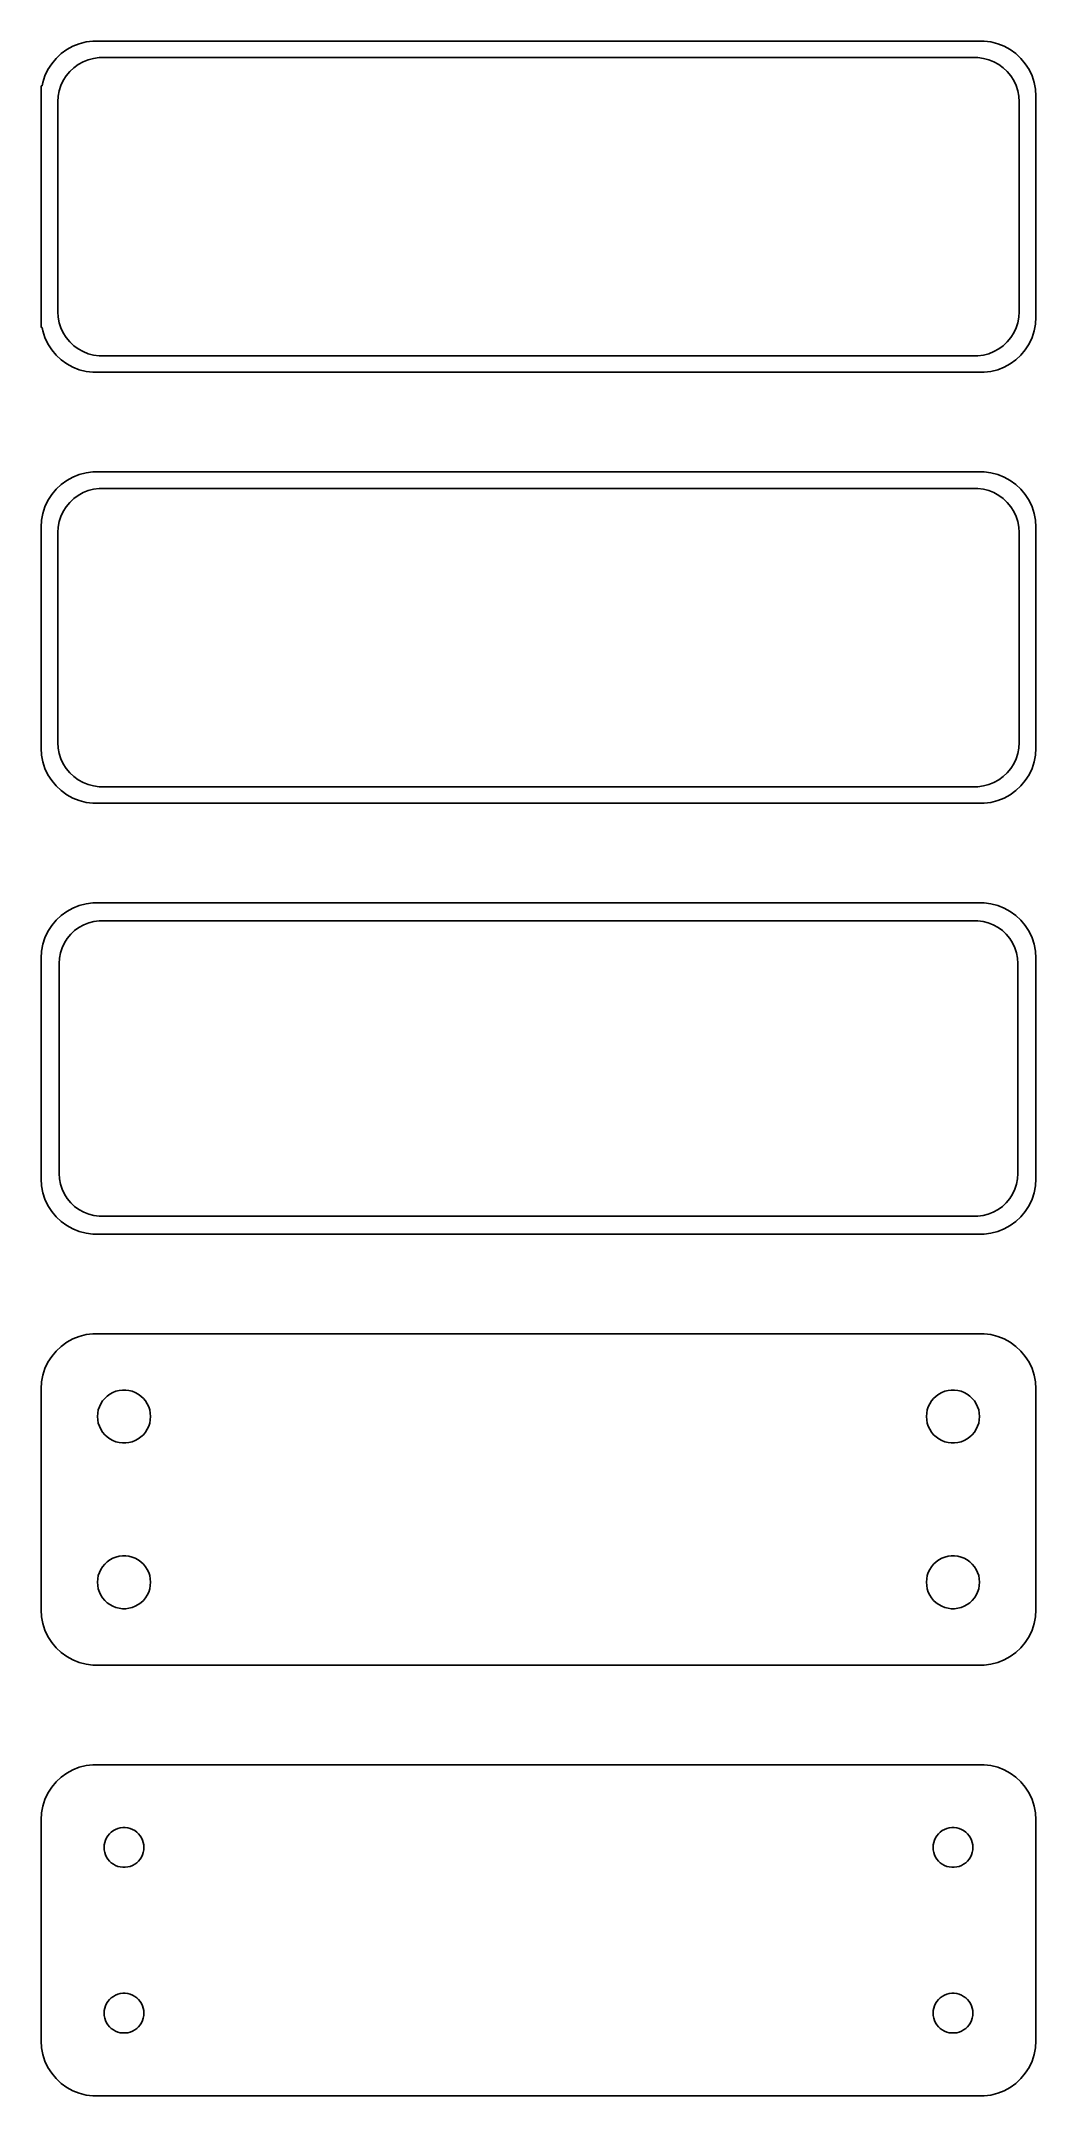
# Model space of a CAD drawing. Header units: metres. Extents: x -45 to 45, y 141 to 327.
import ezdxf

# ---------------------------------------------------------------- set-up
doc = ezdxf.new("R2010")
doc.units = ezdxf.units.M

msp = doc.modelspace()

# ---------------------------------------------------------------- linework, layer by layer
for p, q in [((-43.1871, 325.853), (-43.6448, 325.423)), ((-42.6791, 326.222), (-43.1871, 325.853)), ((-42.1289, 326.524), (-42.6791, 326.222)), ((-41.5451, 326.755), (-42.1289, 326.524)), ((-40.9369, 326.911), (-41.5451, 326.755)), ((-40.3139, 326.99), (-40.9369, 326.911)), ((40.3139, 326.99), (-40.3139, 326.99)), ((-40.2495, 325.429), (-39.7512, 325.492)), ((-39.7512, 325.492), (39.7512, 325.492)), ((39.7512, 325.492), (40.2495, 325.429)), ((40.9369, 326.911), (40.3139, 326.99)), ((41.5451, 326.755), (40.9369, 326.911)), ((42.1289, 326.524), (41.5451, 326.755)), ((42.6791, 326.222), (42.1289, 326.524)), ((43.1871, 325.853), (42.6791, 326.222)), ((43.6448, 325.423), (43.1871, 325.853)), ((-44.6489, 323.841), (-44.8429, 323.243)), ((-44.3815, 324.409), (-44.6489, 323.841)), ((-44.0451, 324.939), (-44.3815, 324.409)), ((-43.6448, 325.423), (-44.0451, 324.939)), ((-43.0052, 323.427), (-42.7361, 323.851)), ((-42.7361, 323.851), (-42.4159, 324.238)), ((-42.4159, 324.238), (-42.0497, 324.582)), ((-42.0497, 324.582), (-41.6433, 324.877)), ((-41.6433, 324.877), (-41.2031, 325.119)), ((-41.2031, 325.119), (-40.7361, 325.304)), ((-40.7361, 325.304), (-40.2495, 325.429)), ((40.2495, 325.429), (40.7361, 325.304)), ((40.7361, 325.304), (41.2031, 325.119)), ((41.2031, 325.119), (41.6433, 324.877)), ((41.6433, 324.877), (42.0497, 324.582)), ((42.0497, 324.582), (42.4159, 324.238)), ((42.4159, 324.238), (42.7361, 323.851)), ((42.7361, 323.851), (43.0052, 323.427)), ((44.0451, 324.939), (43.6448, 325.423)), ((44.3815, 324.409), (44.0451, 324.939)), ((44.6489, 323.841), (44.3815, 324.409)), ((44.8429, 323.243), (44.6489, 323.841)), ((-44.9, 322.944), (-45, 322.944)), ((-45, 322.944), (-45, 301.056)), ((-44.8429, 323.243), (-44.9, 322.944)), ((-43.5, 321.5), (-43.4685, 322.001)), ((-43.4685, 322.001), (-43.3743, 322.495)), ((-43.3743, 322.495), (-43.2191, 322.972)), ((-43.2191, 322.972), (-43.0052, 323.427)), ((43.0052, 323.427), (43.2191, 322.972)), ((43.2191, 322.972), (43.3743, 322.495)), ((43.3743, 322.495), (43.4685, 322.001)), ((43.4685, 322.001), (43.5, 321.5)), ((44.9606, 322.627), (44.8429, 323.243)), ((45, 322), (44.9606, 322.627)), ((45, 302), (45, 322)), ((-43.5, 302.5), (-43.5, 321.5)), ((43.5, 321.5), (43.5, 302.5)), ((-43.4685, 301.999), (-43.5, 302.5)), ((-43.3743, 301.505), (-43.4685, 301.999)), ((-43.2191, 301.028), (-43.3743, 301.505)), ((43.3743, 301.505), (43.2191, 301.028)), ((43.4685, 301.999), (43.3743, 301.505)), ((43.5, 302.5), (43.4685, 301.999)), ((44.8429, 300.757), (44.9606, 301.373)), ((44.9606, 301.373), (45, 302)), ((-45, 301.056), (-44.9, 301.056)), ((-44.9, 301.056), (-44.8429, 300.757)), ((-44.8429, 300.757), (-44.6489, 300.159)), ((-44.6489, 300.159), (-44.3815, 299.591)), ((-44.3815, 299.591), (-44.0451, 299.061)), ((-43.0052, 300.573), (-43.2191, 301.028)), ((-42.7361, 300.149), (-43.0052, 300.573)), ((-42.4159, 299.762), (-42.7361, 300.149)), ((-42.0497, 299.418), (-42.4159, 299.762)), ((42.4159, 299.762), (42.0497, 299.418)), ((42.7361, 300.149), (42.4159, 299.762)), ((43.0052, 300.573), (42.7361, 300.149)), ((43.2191, 301.028), (43.0052, 300.573)), ((44.0451, 299.061), (44.3815, 299.591)), ((44.3815, 299.591), (44.6489, 300.159)), ((44.6489, 300.159), (44.8429, 300.757)), ((-44.0451, 299.061), (-43.6448, 298.577)), ((-43.6448, 298.577), (-43.1871, 298.147)), ((-43.1871, 298.147), (-42.6791, 297.778)), ((-42.6791, 297.778), (-42.1289, 297.476)), ((-41.6433, 299.123), (-42.0497, 299.418)), ((-41.2031, 298.881), (-41.6433, 299.123)), ((-40.7361, 298.696), (-41.2031, 298.881)), ((-40.2495, 298.571), (-40.7361, 298.696)), ((-39.7512, 298.508), (-40.2495, 298.571)), ((39.7512, 298.508), (-39.7512, 298.508)), ((40.2495, 298.571), (39.7512, 298.508)), ((40.7361, 298.696), (40.2495, 298.571)), ((41.2031, 298.881), (40.7361, 298.696)), ((41.6433, 299.123), (41.2031, 298.881)), ((42.0497, 299.418), (41.6433, 299.123)), ((42.1289, 297.476), (42.6791, 297.778)), ((42.6791, 297.778), (43.1871, 298.147)), ((43.1871, 298.147), (43.6448, 298.577)), ((43.6448, 298.577), (44.0451, 299.061)), ((-42.1289, 297.476), (-41.5451, 297.245)), ((-41.5451, 297.245), (-40.9369, 297.089)), ((-40.9369, 297.089), (-40.3139, 297.01)), ((-40.3139, 297.01), (40.3139, 297.01)), ((40.3139, 297.01), (40.9369, 297.089)), ((40.9369, 297.089), (41.5451, 297.245)), ((41.5451, 297.245), (42.1289, 297.476)), ((-43.6448, 286.423), (-44.0451, 285.939)), ((-43.1871, 286.853), (-43.6448, 286.423)), ((-42.6791, 287.222), (-43.1871, 286.853)), ((-42.1289, 287.524), (-42.6791, 287.222)), ((-41.5451, 287.755), (-42.1289, 287.524)), ((-40.9369, 287.911), (-41.5451, 287.755)), ((-40.3139, 287.99), (-40.9369, 287.911)), ((-40.7361, 286.304), (-40.2495, 286.429)), ((40.3139, 287.99), (-40.3139, 287.99)), ((-40.2495, 286.429), (-39.7512, 286.492)), ((-39.7512, 286.492), (39.7512, 286.492)), ((39.7512, 286.492), (40.2495, 286.429)), ((40.2495, 286.429), (40.7361, 286.304)), ((40.9369, 287.911), (40.3139, 287.99)), ((41.5451, 287.755), (40.9369, 287.911)), ((42.1289, 287.524), (41.5451, 287.755)), ((42.6791, 287.222), (42.1289, 287.524)), ((43.1871, 286.853), (42.6791, 287.222)), ((43.6448, 286.423), (43.1871, 286.853)), ((44.0451, 285.939), (43.6448, 286.423)), ((-44.6489, 284.841), (-44.8429, 284.243)), ((-44.3815, 285.409), (-44.6489, 284.841)), ((-44.0451, 285.939), (-44.3815, 285.409)), ((-43.0052, 284.427), (-42.7361, 284.851)), ((-42.7361, 284.851), (-42.4159, 285.238)), ((-42.4159, 285.238), (-42.0497, 285.582)), ((-42.0497, 285.582), (-41.6433, 285.877)), ((-41.6433, 285.877), (-41.2031, 286.119)), ((-41.2031, 286.119), (-40.7361, 286.304)), ((40.7361, 286.304), (41.2031, 286.119)), ((41.2031, 286.119), (41.6433, 285.877)), ((41.6433, 285.877), (42.0497, 285.582)), ((42.0497, 285.582), (42.4159, 285.238)), ((42.4159, 285.238), (42.7361, 284.851)), ((42.7361, 284.851), (43.0052, 284.427)), ((44.3815, 285.409), (44.0451, 285.939)), ((44.6489, 284.841), (44.3815, 285.409)), ((44.8429, 284.243), (44.6489, 284.841)), ((-44.9606, 283.627), (-45, 283)), ((-45, 283), (-45, 263)), ((-44.8429, 284.243), (-44.9606, 283.627)), ((-43.5, 282.5), (-43.4685, 283.001)), ((-43.4685, 283.001), (-43.3743, 283.495)), ((-43.3743, 283.495), (-43.2191, 283.972)), ((-43.2191, 283.972), (-43.0052, 284.427)), ((43.0052, 284.427), (43.2191, 283.972)), ((43.2191, 283.972), (43.3743, 283.495)), ((43.3743, 283.495), (43.4685, 283.001)), ((43.4685, 283.001), (43.5, 282.5)), ((44.9606, 283.627), (44.8429, 284.243)), ((45, 283), (44.9606, 283.627)), ((45, 263), (45, 283)), ((-43.5, 263.5), (-43.5, 282.5)), ((43.5, 282.5), (43.5, 263.5)), ((-45, 263), (-44.9606, 262.373)), ((-44.9606, 262.373), (-44.8429, 261.757)), ((-43.4685, 262.999), (-43.5, 263.5)), ((-43.3743, 262.505), (-43.4685, 262.999)), ((-43.2191, 262.028), (-43.3743, 262.505)), ((43.3743, 262.505), (43.2191, 262.028)), ((43.4685, 262.999), (43.3743, 262.505)), ((43.5, 263.5), (43.4685, 262.999)), ((44.8429, 261.757), (44.9606, 262.373)), ((44.9606, 262.373), (45, 263)), ((-44.8429, 261.757), (-44.6489, 261.159)), ((-44.6489, 261.159), (-44.3815, 260.591)), ((-44.3815, 260.591), (-44.0451, 260.061)), ((-43.0052, 261.573), (-43.2191, 262.028)), ((-42.7361, 261.149), (-43.0052, 261.573)), ((-42.4159, 260.762), (-42.7361, 261.149)), ((-42.0497, 260.418), (-42.4159, 260.762)), ((-41.6433, 260.123), (-42.0497, 260.418)), ((42.0497, 260.418), (41.6433, 260.123)), ((42.4159, 260.762), (42.0497, 260.418)), ((42.7361, 261.149), (42.4159, 260.762)), ((43.0052, 261.573), (42.7361, 261.149)), ((43.2191, 262.028), (43.0052, 261.573)), ((44.0451, 260.061), (44.3815, 260.591)), ((44.3815, 260.591), (44.6489, 261.159)), ((44.6489, 261.159), (44.8429, 261.757)), ((-44.0451, 260.061), (-43.6448, 259.577)), ((-43.6448, 259.577), (-43.1871, 259.147)), ((-43.1871, 259.147), (-42.6791, 258.778)), ((-42.6791, 258.778), (-42.1289, 258.476)), ((-41.2031, 259.881), (-41.6433, 260.123)), ((-40.7361, 259.696), (-41.2031, 259.881)), ((-40.2495, 259.571), (-40.7361, 259.696)), ((-39.7512, 259.508), (-40.2495, 259.571)), ((39.7512, 259.508), (-39.7512, 259.508)), ((40.2495, 259.571), (39.7512, 259.508)), ((40.7361, 259.696), (40.2495, 259.571)), ((41.2031, 259.881), (40.7361, 259.696)), ((41.6433, 260.123), (41.2031, 259.881)), ((42.1289, 258.476), (42.6791, 258.778)), ((42.6791, 258.778), (43.1871, 259.147)), ((43.1871, 259.147), (43.6448, 259.577)), ((43.6448, 259.577), (44.0451, 260.061)), ((-42.1289, 258.476), (-41.5451, 258.245)), ((-41.5451, 258.245), (-40.9369, 258.089)), ((-40.9369, 258.089), (-40.3139, 258.01)), ((-40.3139, 258.01), (40.3139, 258.01)), ((40.3139, 258.01), (40.9369, 258.089)), ((40.9369, 258.089), (41.5451, 258.245)), ((41.5451, 258.245), (42.1289, 258.476)), ((-43.6448, 247.423), (-44.0451, 246.939)), ((-43.1871, 247.853), (-43.6448, 247.423)), ((-42.6791, 248.222), (-43.1871, 247.853)), ((-42.1289, 248.524), (-42.6791, 248.222)), ((-41.5451, 248.755), (-42.1289, 248.524)), ((-40.9369, 248.911), (-41.5451, 248.755)), ((-40.3139, 248.99), (-40.9369, 248.911)), ((40.3139, 248.99), (-40.3139, 248.99)), ((-40.2256, 247.304), (-39.7432, 247.365)), ((-39.7432, 247.365), (39.7432, 247.365)), ((39.7432, 247.365), (40.2256, 247.304)), ((40.9369, 248.911), (40.3139, 248.99)), ((41.5451, 248.755), (40.9369, 248.911)), ((42.1289, 248.524), (41.5451, 248.755)), ((42.6791, 248.222), (42.1289, 248.524)), ((43.1871, 247.853), (42.6791, 248.222)), ((43.6448, 247.423), (43.1871, 247.853)), ((44.0451, 246.939), (43.6448, 247.423)), ((-44.6489, 245.841), (-44.8429, 245.243)), ((-44.3815, 246.409), (-44.6489, 245.841)), ((-44.0451, 246.939), (-44.3815, 246.409)), ((-42.8936, 245.366), (-42.633, 245.776)), ((-42.633, 245.776), (-42.323, 246.151)), ((-42.323, 246.151), (-41.9685, 246.484)), ((-41.9685, 246.484), (-41.5751, 246.77)), ((-41.5751, 246.77), (-41.1489, 247.004)), ((-41.1489, 247.004), (-40.6967, 247.183)), ((-40.6967, 247.183), (-40.2256, 247.304)), ((40.2256, 247.304), (40.6967, 247.183)), ((40.6967, 247.183), (41.1489, 247.004)), ((41.1489, 247.004), (41.5751, 246.77)), ((41.5751, 246.77), (41.9685, 246.484)), ((41.9685, 246.484), (42.323, 246.151)), ((42.323, 246.151), (42.633, 245.776)), ((42.633, 245.776), (42.8936, 245.366)), ((44.3815, 246.409), (44.0451, 246.939)), ((44.6489, 245.841), (44.3815, 246.409)), ((44.8429, 245.243), (44.6489, 245.841)), ((-44.9606, 244.627), (-45, 244)), ((-45, 244), (-45, 224)), ((-44.8429, 245.243), (-44.9606, 244.627)), ((-43.3726, 243.5), (-43.3421, 243.985)), ((-43.3421, 243.985), (-43.251, 244.463)), ((-43.251, 244.463), (-43.1007, 244.926)), ((-43.1007, 244.926), (-42.8936, 245.366)), ((42.8936, 245.366), (43.1007, 244.926)), ((43.1007, 244.926), (43.251, 244.463)), ((43.251, 244.463), (43.3421, 243.985)), ((43.3421, 243.985), (43.3726, 243.5)), ((44.9606, 244.627), (44.8429, 245.243)), ((45, 244), (44.9606, 244.627)), ((45, 224), (45, 244)), ((-43.3726, 224.5), (-43.3726, 243.5)), ((43.3726, 243.5), (43.3726, 224.5)), ((-45, 224), (-44.9606, 223.373)), ((-44.9606, 223.373), (-44.8429, 222.757)), ((-43.3421, 224.015), (-43.3726, 224.5)), ((-43.251, 223.537), (-43.3421, 224.015)), ((-43.1007, 223.074), (-43.251, 223.537)), ((43.251, 223.537), (43.1007, 223.074)), ((43.3421, 224.015), (43.251, 223.537)), ((43.3726, 224.5), (43.3421, 224.015)), ((44.8429, 222.757), (44.9606, 223.373)), ((44.9606, 223.373), (45, 224)), ((-44.8429, 222.757), (-44.6489, 222.159)), ((-44.6489, 222.159), (-44.3815, 221.591)), ((-44.3815, 221.591), (-44.0451, 221.061)), ((-42.8936, 222.634), (-43.1007, 223.074)), ((-42.633, 222.224), (-42.8936, 222.634)), ((-42.323, 221.849), (-42.633, 222.224)), ((-41.9685, 221.516), (-42.323, 221.849)), ((-41.5751, 221.23), (-41.9685, 221.516)), ((41.9685, 221.516), (41.5751, 221.23)), ((42.323, 221.849), (41.9685, 221.516)), ((42.633, 222.224), (42.323, 221.849)), ((42.8936, 222.634), (42.633, 222.224)), ((43.1007, 223.074), (42.8936, 222.634)), ((44.0451, 221.061), (44.3815, 221.591)), ((44.3815, 221.591), (44.6489, 222.159)), ((44.6489, 222.159), (44.8429, 222.757)), ((-44.0451, 221.061), (-43.6448, 220.577)), ((-43.6448, 220.577), (-43.1871, 220.147)), ((-43.1871, 220.147), (-42.6791, 219.778)), ((-42.6791, 219.778), (-42.1289, 219.476)), ((-42.1289, 219.476), (-41.5451, 219.245)), ((-41.1489, 220.996), (-41.5751, 221.23)), ((-40.6967, 220.817), (-41.1489, 220.996)), ((-40.2256, 220.696), (-40.6967, 220.817)), ((-39.7432, 220.635), (-40.2256, 220.696)), ((39.7432, 220.635), (-39.7432, 220.635)), ((40.2256, 220.696), (39.7432, 220.635)), ((40.6967, 220.817), (40.2256, 220.696)), ((41.1489, 220.996), (40.6967, 220.817)), ((41.5751, 221.23), (41.1489, 220.996)), ((41.5451, 219.245), (42.1289, 219.476)), ((42.1289, 219.476), (42.6791, 219.778)), ((42.6791, 219.778), (43.1871, 220.147)), ((43.1871, 220.147), (43.6448, 220.577)), ((43.6448, 220.577), (44.0451, 221.061)), ((-41.5451, 219.245), (-40.9369, 219.089)), ((-40.9369, 219.089), (-40.3139, 219.01)), ((-40.3139, 219.01), (40.3139, 219.01)), ((40.3139, 219.01), (40.9369, 219.089)), ((40.9369, 219.089), (41.5451, 219.245)), ((-43.6448, 208.423), (-44.0451, 207.939)), ((-43.1871, 208.853), (-43.6448, 208.423)), ((-42.6791, 209.222), (-43.1871, 208.853)), ((-42.1289, 209.524), (-42.6791, 209.222)), ((-41.5451, 209.755), (-42.1289, 209.524)), ((-40.9369, 209.911), (-41.5451, 209.755)), ((-40.3139, 209.99), (-40.9369, 209.911)), ((40.3139, 209.99), (-40.3139, 209.99)), ((40.9369, 209.911), (40.3139, 209.99)), ((41.5451, 209.755), (40.9369, 209.911)), ((42.1289, 209.524), (41.5451, 209.755)), ((42.6791, 209.222), (42.1289, 209.524)), ((43.1871, 208.853), (42.6791, 209.222)), ((43.6448, 208.423), (43.1871, 208.853)), ((44.0451, 207.939), (43.6448, 208.423)), ((-44.6489, 206.841), (-44.8429, 206.243)), ((-44.3815, 207.409), (-44.6489, 206.841)), ((-44.0451, 207.939), (-44.3815, 207.409)), ((44.3815, 207.409), (44.0451, 207.939)), ((44.6489, 206.841), (44.3815, 207.409)), ((44.8429, 206.243), (44.6489, 206.841)), ((-44.9606, 205.627), (-45, 205)), ((-45, 205), (-45, 185)), ((-44.8429, 206.243), (-44.9606, 205.627)), ((-38.786, 204.526), (-38.5219, 204.672)), ((-38.5219, 204.672), (-38.2416, 204.783)), ((-38.2416, 204.783), (-37.9497, 204.857)), ((-37.9497, 204.857), (-37.6507, 204.895)), ((-37.6507, 204.895), (-37.3493, 204.895)), ((-37.3493, 204.895), (-37.0503, 204.857)), ((-37.0503, 204.857), (-36.7584, 204.783)), ((-36.7584, 204.783), (-36.4781, 204.672)), ((-36.4781, 204.672), (-36.214, 204.526)), ((36.214, 204.526), (36.4781, 204.672)), ((36.4781, 204.672), (36.7584, 204.783)), ((36.7584, 204.783), (37.0503, 204.857)), ((37.0503, 204.857), (37.3493, 204.895)), ((37.3493, 204.895), (37.6507, 204.895)), ((37.6507, 204.895), (37.9497, 204.857)), ((37.9497, 204.857), (38.2416, 204.783)), ((38.2416, 204.783), (38.5219, 204.672)), ((38.5219, 204.672), (38.786, 204.526)), ((44.9606, 205.627), (44.8429, 206.243)), ((45, 205), (44.9606, 205.627)), ((45, 185), (45, 205)), ((-39.9, 202.5), (-39.8811, 202.801)), ((-39.8811, 202.801), (-39.8246, 203.097)), ((-39.8246, 203.097), (-39.7315, 203.383)), ((-39.7315, 203.383), (-39.6031, 203.656)), ((-39.6031, 203.656), (-39.4416, 203.911)), ((-39.4416, 203.911), (-39.2495, 204.143)), ((-39.2495, 204.143), (-39.0298, 204.349)), ((-39.0298, 204.349), (-38.786, 204.526)), ((-36.214, 204.526), (-35.9702, 204.349)), ((-35.9702, 204.349), (-35.7505, 204.143)), ((-35.7505, 204.143), (-35.5583, 203.911)), ((-35.5583, 203.911), (-35.3969, 203.656)), ((-35.3969, 203.656), (-35.2685, 203.383)), ((-35.2685, 203.383), (-35.1754, 203.097)), ((-35.1754, 203.097), (-35.1189, 202.801)), ((-35.1189, 202.801), (-35.1, 202.5)), ((35.1, 202.5), (35.1189, 202.801)), ((35.1189, 202.801), (35.1754, 203.097)), ((35.1754, 203.097), (35.2685, 203.383)), ((35.2685, 203.383), (35.3969, 203.656)), ((35.3969, 203.656), (35.5583, 203.911)), ((35.5583, 203.911), (35.7505, 204.143)), ((35.7505, 204.143), (35.9702, 204.349)), ((35.9702, 204.349), (36.214, 204.526)), ((38.786, 204.526), (39.0298, 204.349)), ((39.0298, 204.349), (39.2495, 204.143)), ((39.2495, 204.143), (39.4416, 203.911)), ((39.4416, 203.911), (39.6031, 203.656)), ((39.6031, 203.656), (39.7315, 203.383)), ((39.7315, 203.383), (39.8246, 203.097)), ((39.8246, 203.097), (39.8811, 202.801)), ((39.8811, 202.801), (39.9, 202.5)), ((-39.8811, 202.199), (-39.9, 202.5)), ((-39.8246, 201.903), (-39.8811, 202.199)), ((-39.7315, 201.617), (-39.8246, 201.903)), ((-39.6031, 201.344), (-39.7315, 201.617)), ((-39.4416, 201.089), (-39.6031, 201.344)), ((-39.2495, 200.857), (-39.4416, 201.089)), ((-35.5583, 201.089), (-35.7505, 200.857)), ((-35.3969, 201.344), (-35.5583, 201.089)), ((-35.2685, 201.617), (-35.3969, 201.344)), ((-35.1754, 201.903), (-35.2685, 201.617)), ((-35.1189, 202.199), (-35.1754, 201.903)), ((-35.1, 202.5), (-35.1189, 202.199)), ((35.1189, 202.199), (35.1, 202.5)), ((35.1754, 201.903), (35.1189, 202.199)), ((35.2685, 201.617), (35.1754, 201.903)), ((35.3969, 201.344), (35.2685, 201.617)), ((35.5583, 201.089), (35.3969, 201.344)), ((35.7505, 200.857), (35.5583, 201.089)), ((39.4416, 201.089), (39.2495, 200.857)), ((39.6031, 201.344), (39.4416, 201.089)), ((39.7315, 201.617), (39.6031, 201.344)), ((39.8246, 201.903), (39.7315, 201.617)), ((39.8811, 202.199), (39.8246, 201.903)), ((39.9, 202.5), (39.8811, 202.199)), ((-39.0298, 200.651), (-39.2495, 200.857)), ((-38.786, 200.474), (-39.0298, 200.651)), ((-38.5219, 200.328), (-38.786, 200.474)), ((-38.2416, 200.217), (-38.5219, 200.328)), ((-37.9497, 200.143), (-38.2416, 200.217)), ((-37.6507, 200.105), (-37.9497, 200.143)), ((-37.3493, 200.105), (-37.6507, 200.105)), ((-37.0503, 200.143), (-37.3493, 200.105)), ((-36.7584, 200.217), (-37.0503, 200.143)), ((-36.4781, 200.328), (-36.7584, 200.217)), ((-36.214, 200.474), (-36.4781, 200.328)), ((-35.9702, 200.651), (-36.214, 200.474)), ((-35.7505, 200.857), (-35.9702, 200.651)), ((35.9702, 200.651), (35.7505, 200.857)), ((36.214, 200.474), (35.9702, 200.651)), ((36.4781, 200.328), (36.214, 200.474)), ((36.7584, 200.217), (36.4781, 200.328)), ((37.0503, 200.143), (36.7584, 200.217)), ((37.3493, 200.105), (37.0503, 200.143)), ((37.6507, 200.105), (37.3493, 200.105)), ((37.9497, 200.143), (37.6507, 200.105)), ((38.2416, 200.217), (37.9497, 200.143)), ((38.5219, 200.328), (38.2416, 200.217)), ((38.786, 200.474), (38.5219, 200.328)), ((39.0298, 200.651), (38.786, 200.474)), ((39.2495, 200.857), (39.0298, 200.651)), ((-38.5219, 189.672), (-38.2416, 189.783)), ((-38.2416, 189.783), (-37.9497, 189.857)), ((-37.9497, 189.857), (-37.6507, 189.895)), ((-37.6507, 189.895), (-37.3493, 189.895)), ((-37.3493, 189.895), (-37.0503, 189.857)), ((-37.0503, 189.857), (-36.7584, 189.783)), ((-36.7584, 189.783), (-36.4781, 189.672)), ((36.4781, 189.672), (36.7584, 189.783)), ((36.7584, 189.783), (37.0503, 189.857)), ((37.0503, 189.857), (37.3493, 189.895)), ((37.3493, 189.895), (37.6507, 189.895)), ((37.6507, 189.895), (37.9497, 189.857)), ((37.9497, 189.857), (38.2416, 189.783)), ((38.2416, 189.783), (38.5219, 189.672)), ((-39.8811, 187.801), (-39.8246, 188.097)), ((-39.8246, 188.097), (-39.7315, 188.383)), ((-39.7315, 188.383), (-39.6031, 188.656)), ((-39.6031, 188.656), (-39.4416, 188.911)), ((-39.4416, 188.911), (-39.2495, 189.143)), ((-39.2495, 189.143), (-39.0298, 189.349)), ((-39.0298, 189.349), (-38.786, 189.526)), ((-38.786, 189.526), (-38.5219, 189.672)), ((-36.4781, 189.672), (-36.214, 189.526)), ((-36.214, 189.526), (-35.9702, 189.349)), ((-35.9702, 189.349), (-35.7505, 189.143)), ((-35.7505, 189.143), (-35.5583, 188.911)), ((-35.5583, 188.911), (-35.3969, 188.656)), ((-35.3969, 188.656), (-35.2685, 188.383)), ((-35.2685, 188.383), (-35.1754, 188.097)), ((-35.1754, 188.097), (-35.1189, 187.801)), ((35.1189, 187.801), (35.1754, 188.097)), ((35.1754, 188.097), (35.2685, 188.383)), ((35.2685, 188.383), (35.3969, 188.656)), ((35.3969, 188.656), (35.5583, 188.911)), ((35.5583, 188.911), (35.7505, 189.143)), ((35.7505, 189.143), (35.9702, 189.349)), ((35.9702, 189.349), (36.214, 189.526)), ((36.214, 189.526), (36.4781, 189.672)), ((38.5219, 189.672), (38.786, 189.526)), ((38.786, 189.526), (39.0298, 189.349)), ((39.0298, 189.349), (39.2495, 189.143)), ((39.2495, 189.143), (39.4416, 188.911)), ((39.4416, 188.911), (39.6031, 188.656)), ((39.6031, 188.656), (39.7315, 188.383)), ((39.7315, 188.383), (39.8246, 188.097)), ((39.8246, 188.097), (39.8811, 187.801)), ((-39.9, 187.5), (-39.8811, 187.801)), ((-39.8811, 187.199), (-39.9, 187.5)), ((-39.8246, 186.903), (-39.8811, 187.199)), ((-39.7315, 186.617), (-39.8246, 186.903)), ((-39.6031, 186.344), (-39.7315, 186.617)), ((-39.4416, 186.089), (-39.6031, 186.344)), ((-39.2495, 185.857), (-39.4416, 186.089)), ((-35.5583, 186.089), (-35.7505, 185.857)), ((-35.3969, 186.344), (-35.5583, 186.089)), ((-35.2685, 186.617), (-35.3969, 186.344)), ((-35.1754, 186.903), (-35.2685, 186.617)), ((-35.1189, 187.199), (-35.1754, 186.903)), ((-35.1189, 187.801), (-35.1, 187.5)), ((-35.1, 187.5), (-35.1189, 187.199)), ((35.1, 187.5), (35.1189, 187.801)), ((35.1189, 187.199), (35.1, 187.5)), ((35.1754, 186.903), (35.1189, 187.199)), ((35.2685, 186.617), (35.1754, 186.903)), ((35.3969, 186.344), (35.2685, 186.617)), ((35.5583, 186.089), (35.3969, 186.344)), ((35.7505, 185.857), (35.5583, 186.089)), ((39.4416, 186.089), (39.2495, 185.857)), ((39.6031, 186.344), (39.4416, 186.089)), ((39.7315, 186.617), (39.6031, 186.344)), ((39.8246, 186.903), (39.7315, 186.617)), ((39.8811, 187.199), (39.8246, 186.903)), ((39.8811, 187.801), (39.9, 187.5)), ((39.9, 187.5), (39.8811, 187.199)), ((-45, 185), (-44.9606, 184.373)), ((-44.9606, 184.373), (-44.8429, 183.757)), ((-39.0298, 185.651), (-39.2495, 185.857)), ((-38.786, 185.474), (-39.0298, 185.651)), ((-38.5219, 185.328), (-38.786, 185.474)), ((-38.2416, 185.217), (-38.5219, 185.328)), ((-37.9497, 185.143), (-38.2416, 185.217)), ((-37.6507, 185.105), (-37.9497, 185.143)), ((-37.3493, 185.105), (-37.6507, 185.105)), ((-37.0503, 185.143), (-37.3493, 185.105)), ((-36.7584, 185.217), (-37.0503, 185.143)), ((-36.4781, 185.328), (-36.7584, 185.217)), ((-36.214, 185.474), (-36.4781, 185.328)), ((-35.9702, 185.651), (-36.214, 185.474)), ((-35.7505, 185.857), (-35.9702, 185.651)), ((35.9702, 185.651), (35.7505, 185.857)), ((36.214, 185.474), (35.9702, 185.651)), ((36.4781, 185.328), (36.214, 185.474)), ((36.7584, 185.217), (36.4781, 185.328)), ((37.0503, 185.143), (36.7584, 185.217)), ((37.3493, 185.105), (37.0503, 185.143)), ((37.6507, 185.105), (37.3493, 185.105)), ((37.9497, 185.143), (37.6507, 185.105)), ((38.2416, 185.217), (37.9497, 185.143)), ((38.5219, 185.328), (38.2416, 185.217)), ((38.786, 185.474), (38.5219, 185.328)), ((39.0298, 185.651), (38.786, 185.474)), ((39.2495, 185.857), (39.0298, 185.651)), ((44.8429, 183.757), (44.9606, 184.373)), ((44.9606, 184.373), (45, 185)), ((-44.8429, 183.757), (-44.6489, 183.159)), ((-44.6489, 183.159), (-44.3815, 182.591)), ((-44.3815, 182.591), (-44.0451, 182.061)), ((44.0451, 182.061), (44.3815, 182.591)), ((44.3815, 182.591), (44.6489, 183.159)), ((44.6489, 183.159), (44.8429, 183.757)), ((-44.0451, 182.061), (-43.6448, 181.577)), ((-43.6448, 181.577), (-43.1871, 181.147)), ((-43.1871, 181.147), (-42.6791, 180.778)), ((-42.6791, 180.778), (-42.1289, 180.476)), ((-42.1289, 180.476), (-41.5451, 180.245)), ((41.5451, 180.245), (42.1289, 180.476)), ((42.1289, 180.476), (42.6791, 180.778)), ((42.6791, 180.778), (43.1871, 181.147)), ((43.1871, 181.147), (43.6448, 181.577)), ((43.6448, 181.577), (44.0451, 182.061)), ((-41.5451, 180.245), (-40.9369, 180.089)), ((-40.9369, 180.089), (-40.3139, 180.01)), ((-40.3139, 180.01), (40.3139, 180.01)), ((40.3139, 180.01), (40.9369, 180.089)), ((40.9369, 180.089), (41.5451, 180.245)), ((-43.6448, 169.423), (-44.0451, 168.939)), ((-43.1871, 169.853), (-43.6448, 169.423)), ((-42.6791, 170.222), (-43.1871, 169.853)), ((-42.1289, 170.524), (-42.6791, 170.222)), ((-41.5451, 170.755), (-42.1289, 170.524)), ((-40.9369, 170.911), (-41.5451, 170.755)), ((-40.3139, 170.99), (-40.9369, 170.911)), ((40.3139, 170.99), (-40.3139, 170.99)), ((40.9369, 170.911), (40.3139, 170.99)), ((41.5451, 170.755), (40.9369, 170.911)), ((42.1289, 170.524), (41.5451, 170.755)), ((42.6791, 170.222), (42.1289, 170.524)), ((43.1871, 169.853), (42.6791, 170.222)), ((43.6448, 169.423), (43.1871, 169.853)), ((44.0451, 168.939), (43.6448, 169.423)), ((-44.6489, 167.841), (-44.8429, 167.243)), ((-44.3815, 168.409), (-44.6489, 167.841)), ((-44.0451, 168.939), (-44.3815, 168.409)), ((44.3815, 168.409), (44.0451, 168.939)), ((44.6489, 167.841), (44.3815, 168.409)), ((44.8429, 167.243), (44.6489, 167.841)), ((-44.9606, 166.627), (-45, 166)), ((-45, 166), (-45, 146)), ((-44.8429, 167.243), (-44.9606, 166.627)), ((44.9606, 166.627), (44.8429, 167.243)), ((45, 166), (44.9606, 166.627)), ((45, 146), (45, 166)), ((-39.3, 163.5), (-39.2858, 163.726)), ((-39.2858, 163.726), (-39.2434, 163.948)), ((-39.2434, 163.948), (-39.1736, 164.163)), ((-39.1736, 164.163), (-39.0773, 164.367)), ((-39.0773, 164.367), (-38.9562, 164.558)), ((-38.9562, 164.558), (-38.8121, 164.732)), ((-38.8121, 164.732), (-38.6474, 164.887)), ((-38.6474, 164.887), (-38.4645, 165.02)), ((-38.4645, 165.02), (-38.2664, 165.129)), ((-38.2664, 165.129), (-38.0562, 165.212)), ((-38.0562, 165.212), (-37.8373, 165.268)), ((-37.8373, 165.268), (-37.613, 165.296)), ((-37.613, 165.296), (-37.387, 165.296)), ((-37.387, 165.296), (-37.1627, 165.268)), ((-37.1627, 165.268), (-36.9438, 165.212)), ((-36.9438, 165.212), (-36.7336, 165.129)), ((-36.7336, 165.129), (-36.5355, 165.02)), ((-36.5355, 165.02), (-36.3526, 164.887)), ((-36.3526, 164.887), (-36.1879, 164.732)), ((-36.1879, 164.732), (-36.0438, 164.558)), ((-36.0438, 164.558), (-35.9226, 164.367)), ((-35.9226, 164.367), (-35.8264, 164.163)), ((-35.8264, 164.163), (-35.7565, 163.948)), ((-35.7565, 163.948), (-35.7142, 163.726)), ((-35.7142, 163.726), (-35.7, 163.5)), ((35.7, 163.5), (35.7142, 163.726)), ((35.7142, 163.726), (35.7565, 163.948)), ((35.7565, 163.948), (35.8264, 164.163)), ((35.8264, 164.163), (35.9226, 164.367)), ((35.9226, 164.367), (36.0438, 164.558)), ((36.0438, 164.558), (36.1879, 164.732)), ((36.1879, 164.732), (36.3526, 164.887)), ((36.3526, 164.887), (36.5355, 165.02)), ((36.5355, 165.02), (36.7336, 165.129)), ((36.7336, 165.129), (36.9438, 165.212)), ((36.9438, 165.212), (37.1627, 165.268)), ((37.1627, 165.268), (37.387, 165.296)), ((37.387, 165.296), (37.613, 165.296)), ((37.613, 165.296), (37.8373, 165.268)), ((37.8373, 165.268), (38.0562, 165.212)), ((38.0562, 165.212), (38.2664, 165.129)), ((38.2664, 165.129), (38.4645, 165.02)), ((38.4645, 165.02), (38.6474, 164.887)), ((38.6474, 164.887), (38.8121, 164.732)), ((38.8121, 164.732), (38.9562, 164.558)), ((38.9562, 164.558), (39.0773, 164.367)), ((39.0773, 164.367), (39.1736, 164.163)), ((39.1736, 164.163), (39.2434, 163.948)), ((39.2434, 163.948), (39.2858, 163.726)), ((39.2858, 163.726), (39.3, 163.5)), ((-39.2858, 163.274), (-39.3, 163.5)), ((-39.2434, 163.052), (-39.2858, 163.274)), ((-39.1736, 162.837), (-39.2434, 163.052)), ((-39.0773, 162.633), (-39.1736, 162.837)), ((-38.9562, 162.442), (-39.0773, 162.633)), ((-38.8121, 162.268), (-38.9562, 162.442)), ((-38.6474, 162.113), (-38.8121, 162.268)), ((-38.4645, 161.98), (-38.6474, 162.113)), ((-38.2664, 161.871), (-38.4645, 161.98)), ((-38.0562, 161.788), (-38.2664, 161.871)), ((-36.7336, 161.871), (-36.9438, 161.788)), ((-36.5355, 161.98), (-36.7336, 161.871)), ((-36.3526, 162.113), (-36.5355, 161.98)), ((-36.1879, 162.268), (-36.3526, 162.113)), ((-36.0438, 162.442), (-36.1879, 162.268)), ((-35.9226, 162.633), (-36.0438, 162.442)), ((-35.8264, 162.837), (-35.9226, 162.633)), ((-35.7565, 163.052), (-35.8264, 162.837)), ((-35.7142, 163.274), (-35.7565, 163.052)), ((-35.7, 163.5), (-35.7142, 163.274)), ((35.7142, 163.274), (35.7, 163.5)), ((35.7565, 163.052), (35.7142, 163.274)), ((35.8264, 162.837), (35.7565, 163.052)), ((35.9226, 162.633), (35.8264, 162.837)), ((36.0438, 162.442), (35.9226, 162.633)), ((36.1879, 162.268), (36.0438, 162.442)), ((36.3526, 162.113), (36.1879, 162.268)), ((36.5355, 161.98), (36.3526, 162.113)), ((36.7336, 161.871), (36.5355, 161.98)), ((36.9438, 161.788), (36.7336, 161.871)), ((38.2664, 161.871), (38.0562, 161.788)), ((38.4645, 161.98), (38.2664, 161.871)), ((38.6474, 162.113), (38.4645, 161.98)), ((38.8121, 162.268), (38.6474, 162.113)), ((38.9562, 162.442), (38.8121, 162.268)), ((39.0773, 162.633), (38.9562, 162.442)), ((39.1736, 162.837), (39.0773, 162.633)), ((39.2434, 163.052), (39.1736, 162.837)), ((39.2858, 163.274), (39.2434, 163.052)), ((39.3, 163.5), (39.2858, 163.274)), ((-37.8373, 161.732), (-38.0562, 161.788)), ((-37.613, 161.704), (-37.8373, 161.732)), ((-37.387, 161.704), (-37.613, 161.704)), ((-37.1627, 161.732), (-37.387, 161.704)), ((-36.9438, 161.788), (-37.1627, 161.732)), ((37.1627, 161.732), (36.9438, 161.788)), ((37.387, 161.704), (37.1627, 161.732)), ((37.613, 161.704), (37.387, 161.704)), ((37.8373, 161.732), (37.613, 161.704)), ((38.0562, 161.788), (37.8373, 161.732)), ((-39.2858, 148.726), (-39.2434, 148.948)), ((-39.2434, 148.948), (-39.1736, 149.163)), ((-39.1736, 149.163), (-39.0773, 149.367)), ((-39.0773, 149.367), (-38.9562, 149.558)), ((-38.9562, 149.558), (-38.8121, 149.732)), ((-38.8121, 149.732), (-38.6474, 149.887)), ((-38.6474, 149.887), (-38.4645, 150.02)), ((-38.4645, 150.02), (-38.2664, 150.129)), ((-38.2664, 150.129), (-38.0562, 150.212)), ((-38.0562, 150.212), (-37.8373, 150.268)), ((-37.8373, 150.268), (-37.613, 150.296)), ((-37.613, 150.296), (-37.387, 150.296)), ((-37.387, 150.296), (-37.1627, 150.268)), ((-37.1627, 150.268), (-36.9438, 150.212)), ((-36.9438, 150.212), (-36.7336, 150.129)), ((-36.7336, 150.129), (-36.5355, 150.02)), ((-36.5355, 150.02), (-36.3526, 149.887)), ((-36.3526, 149.887), (-36.1879, 149.732)), ((-36.1879, 149.732), (-36.0438, 149.558)), ((-36.0438, 149.558), (-35.9226, 149.367)), ((-35.9226, 149.367), (-35.8264, 149.163)), ((-35.8264, 149.163), (-35.7565, 148.948)), ((-35.7565, 148.948), (-35.7142, 148.726)), ((35.7142, 148.726), (35.7565, 148.948)), ((35.7565, 148.948), (35.8264, 149.163)), ((35.8264, 149.163), (35.9226, 149.367)), ((35.9226, 149.367), (36.0438, 149.558)), ((36.0438, 149.558), (36.1879, 149.732)), ((36.1879, 149.732), (36.3526, 149.887)), ((36.3526, 149.887), (36.5355, 150.02)), ((36.5355, 150.02), (36.7336, 150.129)), ((36.7336, 150.129), (36.9438, 150.212)), ((36.9438, 150.212), (37.1627, 150.268)), ((37.1627, 150.268), (37.387, 150.296)), ((37.387, 150.296), (37.613, 150.296)), ((37.613, 150.296), (37.8373, 150.268)), ((37.8373, 150.268), (38.0562, 150.212)), ((38.0562, 150.212), (38.2664, 150.129)), ((38.2664, 150.129), (38.4645, 150.02)), ((38.4645, 150.02), (38.6474, 149.887)), ((38.6474, 149.887), (38.8121, 149.732)), ((38.8121, 149.732), (38.9562, 149.558)), ((38.9562, 149.558), (39.0773, 149.367)), ((39.0773, 149.367), (39.1736, 149.163)), ((39.1736, 149.163), (39.2434, 148.948)), ((39.2434, 148.948), (39.2858, 148.726)), ((-39.3, 148.5), (-39.2858, 148.726)), ((-39.2858, 148.274), (-39.3, 148.5)), ((-39.2434, 148.052), (-39.2858, 148.274)), ((-39.1736, 147.837), (-39.2434, 148.052)), ((-39.0773, 147.633), (-39.1736, 147.837)), ((-38.9562, 147.442), (-39.0773, 147.633)), ((-38.8121, 147.268), (-38.9562, 147.442)), ((-38.6474, 147.113), (-38.8121, 147.268)), ((-38.4645, 146.98), (-38.6474, 147.113)), ((-38.2664, 146.871), (-38.4645, 146.98)), ((-36.5355, 146.98), (-36.7336, 146.871)), ((-36.3526, 147.113), (-36.5355, 146.98)), ((-36.1879, 147.268), (-36.3526, 147.113)), ((-36.0438, 147.442), (-36.1879, 147.268)), ((-35.9226, 147.633), (-36.0438, 147.442)), ((-35.8264, 147.837), (-35.9226, 147.633)), ((-35.7565, 148.052), (-35.8264, 147.837)), ((-35.7142, 148.274), (-35.7565, 148.052)), ((-35.7142, 148.726), (-35.7, 148.5)), ((-35.7, 148.5), (-35.7142, 148.274)), ((35.7, 148.5), (35.7142, 148.726)), ((35.7142, 148.274), (35.7, 148.5)), ((35.7565, 148.052), (35.7142, 148.274)), ((35.8264, 147.837), (35.7565, 148.052)), ((35.9226, 147.633), (35.8264, 147.837)), ((36.0438, 147.442), (35.9226, 147.633)), ((36.1879, 147.268), (36.0438, 147.442)), ((36.3526, 147.113), (36.1879, 147.268)), ((36.5355, 146.98), (36.3526, 147.113)), ((36.7336, 146.871), (36.5355, 146.98)), ((38.4645, 146.98), (38.2664, 146.871)), ((38.6474, 147.113), (38.4645, 146.98)), ((38.8121, 147.268), (38.6474, 147.113)), ((38.9562, 147.442), (38.8121, 147.268)), ((39.0773, 147.633), (38.9562, 147.442)), ((39.1736, 147.837), (39.0773, 147.633)), ((39.2434, 148.052), (39.1736, 147.837)), ((39.2858, 148.274), (39.2434, 148.052)), ((39.2858, 148.726), (39.3, 148.5)), ((39.3, 148.5), (39.2858, 148.274)), ((-45, 146), (-44.9606, 145.373)), ((-44.9606, 145.373), (-44.8429, 144.757)), ((-38.0562, 146.788), (-38.2664, 146.871)), ((-37.8373, 146.732), (-38.0562, 146.788)), ((-37.613, 146.704), (-37.8373, 146.732)), ((-37.387, 146.704), (-37.613, 146.704)), ((-37.1627, 146.732), (-37.387, 146.704)), ((-36.9438, 146.788), (-37.1627, 146.732)), ((-36.7336, 146.871), (-36.9438, 146.788)), ((36.9438, 146.788), (36.7336, 146.871)), ((37.1627, 146.732), (36.9438, 146.788)), ((37.387, 146.704), (37.1627, 146.732)), ((37.613, 146.704), (37.387, 146.704)), ((37.8373, 146.732), (37.613, 146.704)), ((38.0562, 146.788), (37.8373, 146.732)), ((38.2664, 146.871), (38.0562, 146.788)), ((44.8429, 144.757), (44.9606, 145.373)), ((44.9606, 145.373), (45, 146)), ((-44.8429, 144.757), (-44.6489, 144.159)), ((-44.6489, 144.159), (-44.3815, 143.591)), ((-44.3815, 143.591), (-44.0451, 143.061)), ((44.0451, 143.061), (44.3815, 143.591)), ((44.3815, 143.591), (44.6489, 144.159)), ((44.6489, 144.159), (44.8429, 144.757)), ((-44.0451, 143.061), (-43.6448, 142.577)), ((-43.6448, 142.577), (-43.1871, 142.147)), ((-43.1871, 142.147), (-42.6791, 141.778)), ((-42.6791, 141.778), (-42.1289, 141.476)), ((-42.1289, 141.476), (-41.5451, 141.245)), ((41.5451, 141.245), (42.1289, 141.476)), ((42.1289, 141.476), (42.6791, 141.778)), ((42.6791, 141.778), (43.1871, 142.147)), ((43.1871, 142.147), (43.6448, 142.577)), ((43.6448, 142.577), (44.0451, 143.061)), ((-41.5451, 141.245), (-40.9369, 141.089)), ((-40.9369, 141.089), (-40.3139, 141.01)), ((-40.3139, 141.01), (40.3139, 141.01)), ((40.3139, 141.01), (40.9369, 141.089)), ((40.9369, 141.089), (41.5451, 141.245))]:
    msp.add_line(p, q)

doc.saveas('drawing.dxf')
